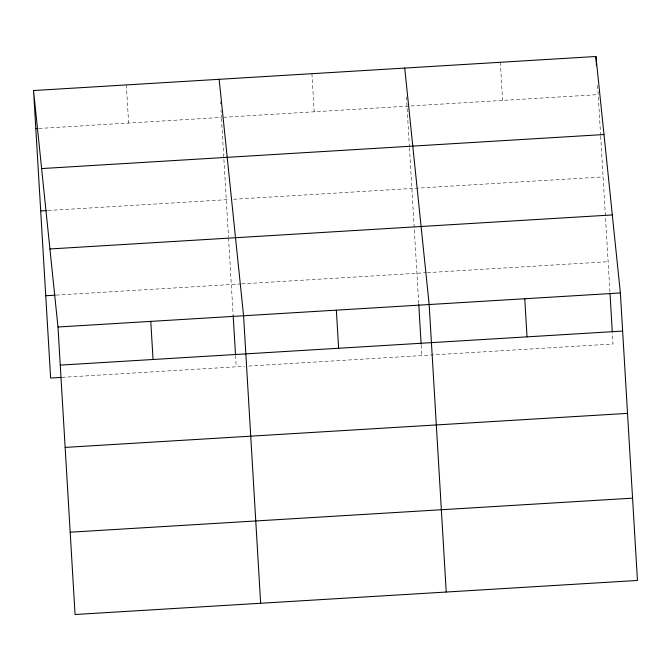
<?xml version="1.0" encoding="UTF-8"?>
<svg xmlns="http://www.w3.org/2000/svg" width="671" height="671" viewBox="0 0 671 671"><rect width="100%" height="100%" fill="white"/><g stroke="black" fill="none" stroke-linecap="round" stroke-linejoin="round"><path stroke-width="0.5" stroke-dasharray="3.35 2.52" d="M38.943 128.463L221.396 117.417L220.969 110.203M223.485 117.291L598.197 94.611M48.002 210.509L229.415 199.53M233.592 199.27L603.086 176.909M56.171 295.114L240.713 283.942M241.753 283.875L426.27 272.711M427.31 272.644L608.127 261.698M62.101 377.345L244.554 366.299M248.731 366.047L613.009 343.997L612.329 332.539M597.643 85.343L600.612 135.24M600.671 136.28L609.922 291.91M500.331 62.286L502.587 100.398M406.433 96.918L409.402 146.815M409.461 147.855L418.712 303.485M421.187 345.154L421.799 355.571M311.931 73.693L314.196 111.797M220.482 101.967L220.608 104.03M221.464 118.457L228.501 236.938M228.559 237.979L233.181 315.764M235.538 355.345L236.217 366.811M126.341 84.923L128.606 123.036"/><path stroke-width="1.01" d="M33.55 90.543L595.932 56.498L620.373 292.959L637.45 580.457L75.068 614.502L57.991 327.003L33.55 90.543L50.627 378.041L61.053 377.412M35.815 128.647L37.903 128.522M41.61 168.572L604.001 134.536M40.705 210.946L46.962 210.568M49.922 248.966L612.304 214.93M45.737 295.743L55.123 295.173M57.991 327.003L620.373 292.959M60.247 365.108L622.629 331.071M65.137 447.406L627.519 413.37M70.178 532.204L632.56 498.159M404.722 68.073L429.163 304.533L446.24 592.032M219.14 79.304L243.573 315.764L260.65 603.263M595.932 56.498L596.485 65.766M610.04 293.999L612.271 331.499M524.764 298.746L527.029 336.859M418.771 304.525L421.12 344.114M336.364 310.153L338.629 348.257M233.181 315.764L235.471 354.305M150.782 321.384L153.047 359.497"/></g></svg>
